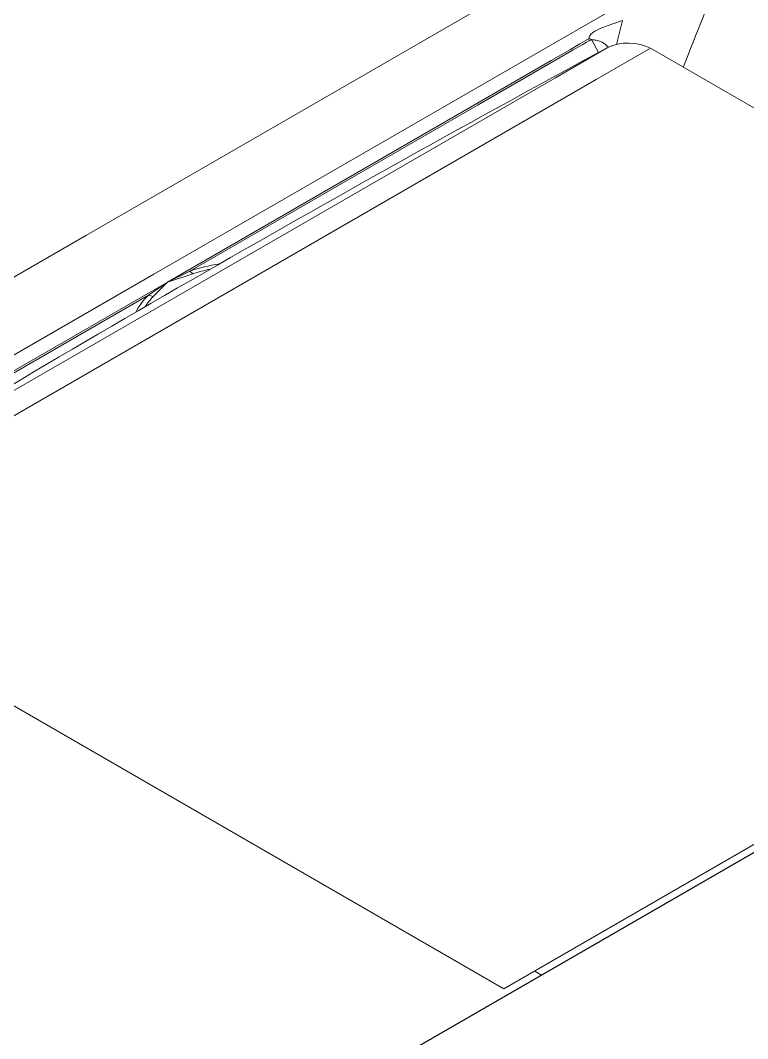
# Model space of a CAD drawing. Header units: millimetres. Extents: x 474.7 to 528.3, y 13.1 to 23.5.
# Drawn here: x 512.04677 to 512.07015, y 19.55669 to 19.58943 of the extents above; entities that cross this region are included whole.
import ezdxf

# ---------------------------------------------------------------- set-up
doc = ezdxf.new("R2010")
doc.units = ezdxf.units.MM
doc.header["$LTSCALE"] = 2.5
doc.layers.add('I-ARQ', color=8, linetype='Continuous')

msp = doc.modelspace()

# ---------------------------------------------------------------- linework, layer by layer
at = {"layer": 'I-ARQ', "extrusion": (0, 0.816497, 0.57735)}
msp.add_line((512.578858, 19.85626, 18.302224), (511.723258, 19.36228, 19.000817), dxfattribs=at)
at = {"layer": 'I-ARQ', "lineweight": 5}
for points in [[(512.066605, 19.592747, 18.674887), (512.066605, 19.592747, 18.674887), (512.048894, 19.582522, 18.689348), (512.048894, 19.582522, 18.689348)], [(512.068768, 19.591498, 18.676653), (512.068768, 19.591498, 18.676653), (512.051057, 19.581273, 18.691114), (512.051057, 19.581273, 18.691114)], [(512.069372, 19.591149, 18.677147), (512.068935, 19.590076, 18.678664), (512.068506, 19.589002, 18.680184), (512.068083, 19.587926, 18.681705)], [(512.066134, 19.589433, 18.679574), (512.066134, 19.589433, 18.679574), (512.065938, 19.588662, 18.680665), (512.065938, 19.588662, 18.680665)], [(512.065058, 19.588855, 18.680391), (512.065058, 19.588855, 18.680391), (512.065131, 19.588813, 18.680451), (512.065131, 19.588813, 18.680451)], [(512.065131, 19.588813, 18.680451), (512.065131, 19.588813, 18.680451), (512.06536, 19.588401, 18.681034), (512.06536, 19.588401, 18.681034)], [(512.067028, 19.588536, 18.680843), (512.066645, 19.588757, 18.680531), (512.066029, 19.588762, 18.680523), (512.065634, 19.588549, 18.680824)], [(512.065634, 19.588549, 18.680824), (512.060961, 19.586018, 18.684404), (512.056359, 19.583444, 18.688043), (512.051828, 19.580828, 18.691743)], [(512.063971, 19.587588, 18.682183), (512.063971, 19.587588, 18.682183), (512.065634, 19.588549, 18.680824), (512.065634, 19.588549, 18.680824)], [(512.065281, 19.587527, 18.68227), (512.065281, 19.587527, 18.68227), (512.067028, 19.588536, 18.680843), (512.067028, 19.588536, 18.680843)], [(512.067028, 19.588536, 18.680843), (512.067028, 19.588536, 18.680843), (512.090865, 19.574773, 18.700306), (512.090865, 19.574773, 18.700306)], [(512.063971, 19.587588, 18.682183), (512.063971, 19.587588, 18.682183), (512.038456, 19.572858, 18.703015), (512.038456, 19.572858, 18.703015)], [(512.065281, 19.587527, 18.68227), (512.065281, 19.587527, 18.68227), (512.038478, 19.572053, 18.704154), (512.038478, 19.572053, 18.704154)], [(512.031184, 19.572297, 18.703808), (512.031184, 19.572297, 18.703808), (512.048894, 19.582522, 18.689348), (512.048894, 19.582522, 18.689348)], [(512.053178, 19.581605, 18.690644), (512.052845, 19.581549, 18.690724), (512.052526, 19.58147, 18.690836), (512.052225, 19.58137, 18.690978)], [(512.033347, 19.571048, 18.705574), (512.033347, 19.571048, 18.705574), (512.051057, 19.581273, 18.691114), (512.051057, 19.581273, 18.691114)], [(512.052225, 19.58137, 18.690978), (512.052225, 19.58137, 18.690978), (512.051499, 19.581018, 18.691474), (512.051499, 19.581018, 18.691474)], [(512.052312, 19.581283, 18.6911), (512.052312, 19.581283, 18.6911), (512.051499, 19.581018, 18.691474), (512.051499, 19.581018, 18.691474)], [(512.052225, 19.58137, 18.690978), (512.052225, 19.58137, 18.690978), (512.052312, 19.581283, 18.6911), (512.052312, 19.581283, 18.6911)], [(512.052881, 19.581435, 18.690885), (512.052685, 19.581393, 18.690944), (512.052494, 19.581342, 18.691016), (512.052312, 19.581283, 18.6911)], [(512.051499, 19.581018, 18.691474), (512.051499, 19.581018, 18.691474), (512.050891, 19.580599, 18.692067), (512.050891, 19.580599, 18.692067)], [(512.051499, 19.581018, 18.691474), (512.051499, 19.581018, 18.691474), (512.051041, 19.580549, 18.692137), (512.051041, 19.580549, 18.692137)], [(512.051828, 19.580828, 18.691743), (512.047297, 19.578213, 18.695442), (512.042839, 19.575555, 18.6992), (512.038456, 19.572858, 18.703015)], [(512.050891, 19.580599, 18.692067), (512.050717, 19.580425, 18.692313), (512.05058, 19.58024, 18.692575), (512.050481, 19.580048, 18.692846)], [(512.051041, 19.580549, 18.692137), (512.050938, 19.580445, 18.692285), (512.050852, 19.580336, 18.692439), (512.05078, 19.580224, 18.692598)], [(512.050891, 19.580599, 18.692067), (512.050891, 19.580599, 18.692067), (512.051041, 19.580549, 18.692137), (512.051041, 19.580549, 18.692137)], [(512.062316, 19.55829, 18.723617), (512.062316, 19.55829, 18.723617), (512.089118, 19.573765, 18.701733), (512.089118, 19.573765, 18.701733)], [(512.038478, 19.572053, 18.704154), (512.038478, 19.572053, 18.704154), (512.062316, 19.55829, 18.723617), (512.062316, 19.55829, 18.723617)], [(512.063529, 19.558735, 18.722987), (512.063529, 19.558735, 18.722987), (512.076812, 19.566404, 18.712142), (512.076812, 19.566404, 18.712142)], [(512.063529, 19.558735, 18.722987), (512.063529, 19.558735, 18.722987), (512.063308, 19.558863, 18.722807), (512.063308, 19.558863, 18.722807)]]:
    msp.add_open_spline(points, degree=3, dxfattribs=at)
for points, knots in [([(512.066134, 19.589433, 18.679574), (512.066134, 19.589433, 18.679574), (512.065817, 19.58932, 18.679733), (512.065817, 19.58932, 18.679733), (512.065817, 19.58932, 18.679733), (512.065817, 19.58932, 18.679733), (512.065637, 19.589254, 18.679827), (512.065637, 19.589254, 18.679827), (512.065637, 19.589254, 18.679827), (512.065637, 19.589254, 18.679827), (512.065527, 19.589213, 18.679885), (512.065527, 19.589213, 18.679885), (512.065527, 19.589213, 18.679885), (512.065527, 19.589213, 18.679885), (512.065417, 19.589168, 18.679949), (512.065417, 19.589168, 18.679949), (512.065417, 19.589168, 18.679949), (512.065417, 19.589168, 18.679949), (512.065345, 19.589135, 18.679995), (512.065345, 19.589135, 18.679995), (512.065345, 19.589135, 18.679995), (512.065345, 19.589135, 18.679995), (512.065275, 19.5891, 18.680045), (512.065275, 19.5891, 18.680045), (512.065275, 19.5891, 18.680045), (512.065275, 19.5891, 18.680045), (512.065242, 19.589081, 18.680071), (512.065242, 19.589081, 18.680071), (512.065242, 19.589081, 18.680071), (512.065242, 19.589081, 18.680071), (512.06521, 19.589062, 18.680099), (512.06521, 19.589062, 18.680099), (512.06521, 19.589062, 18.680099), (512.06521, 19.589062, 18.680099), (512.065179, 19.589041, 18.680128), (512.065179, 19.589041, 18.680128), (512.065179, 19.589041, 18.680128), (512.065179, 19.589041, 18.680128), (512.065152, 19.58902, 18.680158), (512.065152, 19.58902, 18.680158), (512.065152, 19.58902, 18.680158), (512.065152, 19.58902, 18.680158), (512.065127, 19.588998, 18.680189), (512.065127, 19.588998, 18.680189), (512.065127, 19.588998, 18.680189), (512.065127, 19.588998, 18.680189), (512.065104, 19.588975, 18.680222), (512.065104, 19.588975, 18.680222), (512.065104, 19.588975, 18.680222), (512.065104, 19.588975, 18.680222), (512.065087, 19.588951, 18.680255), (512.065087, 19.588951, 18.680255), (512.065087, 19.588951, 18.680255), (512.065087, 19.588951, 18.680255), (512.065072, 19.588928, 18.680289), (512.065072, 19.588928, 18.680289), (512.065072, 19.588928, 18.680289), (512.065072, 19.588928, 18.680289), (512.065063, 19.588904, 18.680322), (512.065063, 19.588904, 18.680322), (512.065063, 19.588904, 18.680322), (512.065063, 19.588904, 18.680322), (512.065059, 19.588881, 18.680355), (512.065059, 19.588881, 18.680355), (512.065059, 19.588881, 18.680355), (512.065059, 19.588881, 18.680355), (512.065059, 19.588868, 18.680373), (512.065059, 19.588868, 18.680373), (512.065059, 19.588868, 18.680373), (512.065059, 19.588868, 18.680373), (512.065058, 19.588855, 18.680391), (512.065058, 19.588855, 18.680391)], [0, 0, 0, 0, 0.055556, 0.055556, 0.055556, 0.055556, 0.111111, 0.111111, 0.111111, 0.111111, 0.166667, 0.166667, 0.166667, 0.166667, 0.222222, 0.222222, 0.222222, 0.222222, 0.277778, 0.277778, 0.277778, 0.277778, 0.333333, 0.333333, 0.333333, 0.333333, 0.388889, 0.388889, 0.388889, 0.388889, 0.444444, 0.444444, 0.444444, 0.444444, 0.5, 0.5, 0.5, 0.5, 0.555556, 0.555556, 0.555556, 0.555556, 0.611111, 0.611111, 0.611111, 0.611111, 0.666667, 0.666667, 0.666667, 0.666667, 0.722222, 0.722222, 0.722222, 0.722222, 0.777778, 0.777778, 0.777778, 0.777778, 0.833333, 0.833333, 0.833333, 0.833333, 0.888889, 0.888889, 0.888889, 0.888889, 0.944444, 0.944444, 0.944444, 0.944444, 1, 1, 1, 1]), ([(512.065058, 19.588855, 18.680391), (512.065058, 19.588855, 18.680391), (512.065036, 19.588836, 18.680418), (512.065036, 19.588836, 18.680418), (512.065036, 19.588836, 18.680418), (512.065036, 19.588836, 18.680418), (512.065024, 19.588827, 18.680431), (512.065024, 19.588827, 18.680431), (512.065024, 19.588827, 18.680431), (512.065024, 19.588827, 18.680431), (512.064987, 19.588806, 18.680461), (512.064987, 19.588806, 18.680461), (512.064987, 19.588806, 18.680461), (512.064987, 19.588806, 18.680461), (512.064912, 19.588762, 18.680523), (512.064912, 19.588762, 18.680523), (512.064912, 19.588762, 18.680523), (512.064912, 19.588762, 18.680523), (512.064762, 19.588676, 18.680645), (512.064762, 19.588676, 18.680645), (512.064762, 19.588676, 18.680645), (512.064762, 19.588676, 18.680645), (512.064458, 19.5885, 18.680893), (512.064458, 19.5885, 18.680893), (512.064458, 19.5885, 18.680893), (512.064458, 19.5885, 18.680893), (512.063836, 19.588141, 18.681401), (512.063836, 19.588141, 18.681401), (512.063836, 19.588141, 18.681401), (512.063836, 19.588141, 18.681401), (512.061248, 19.586647, 18.683514), (512.061248, 19.586647, 18.683514), (512.061248, 19.586647, 18.683514), (512.061248, 19.586647, 18.683514), (512.051499, 19.581018, 18.691474), (512.051499, 19.581018, 18.691474)], [0, 0, 0, 0, 0.111111, 0.111111, 0.111111, 0.111111, 0.222222, 0.222222, 0.222222, 0.222222, 0.333333, 0.333333, 0.333333, 0.333333, 0.444444, 0.444444, 0.444444, 0.444444, 0.555556, 0.555556, 0.555556, 0.555556, 0.666667, 0.666667, 0.666667, 0.666667, 0.777778, 0.777778, 0.777778, 0.777778, 0.888889, 0.888889, 0.888889, 0.888889, 1, 1, 1, 1]), ([(512.065131, 19.588813, 18.680451), (512.065131, 19.588813, 18.680451), (512.065099, 19.588801, 18.680469), (512.065099, 19.588801, 18.680469), (512.065099, 19.588801, 18.680469), (512.065099, 19.588801, 18.680469), (512.065084, 19.588794, 18.680478), (512.065084, 19.588794, 18.680478), (512.065084, 19.588794, 18.680478), (512.065084, 19.588794, 18.680478), (512.065049, 19.588773, 18.680507), (512.065049, 19.588773, 18.680507), (512.065049, 19.588773, 18.680507), (512.065049, 19.588773, 18.680507), (512.064978, 19.588732, 18.680565), (512.064978, 19.588732, 18.680565), (512.064978, 19.588732, 18.680565), (512.064978, 19.588732, 18.680565), (512.064835, 19.58865, 18.680682), (512.064835, 19.58865, 18.680682), (512.064835, 19.58865, 18.680682), (512.064835, 19.58865, 18.680682), (512.064545, 19.588483, 18.680918), (512.064545, 19.588483, 18.680918), (512.064545, 19.588483, 18.680918), (512.064545, 19.588483, 18.680918), (512.063952, 19.58814, 18.681403), (512.063952, 19.58814, 18.681403), (512.063952, 19.58814, 18.681403), (512.063952, 19.58814, 18.681403), (512.061485, 19.586716, 18.683417), (512.061485, 19.586716, 18.683417), (512.061485, 19.586716, 18.683417), (512.061485, 19.586716, 18.683417), (512.052225, 19.58137, 18.690978), (512.052225, 19.58137, 18.690978)], [0, 0, 0, 0, 0.111111, 0.111111, 0.111111, 0.111111, 0.222222, 0.222222, 0.222222, 0.222222, 0.333333, 0.333333, 0.333333, 0.333333, 0.444444, 0.444444, 0.444444, 0.444444, 0.555556, 0.555556, 0.555556, 0.555556, 0.666667, 0.666667, 0.666667, 0.666667, 0.777778, 0.777778, 0.777778, 0.777778, 0.888889, 0.888889, 0.888889, 0.888889, 1, 1, 1, 1]), ([(512.065675, 19.58857, 18.680795), (512.065675, 19.58857, 18.680795), (512.06563, 19.588614, 18.680733), (512.06563, 19.588614, 18.680733), (512.06563, 19.588614, 18.680733), (512.06563, 19.588614, 18.680733), (512.065583, 19.588656, 18.680673), (512.065583, 19.588656, 18.680673), (512.065583, 19.588656, 18.680673), (512.065583, 19.588656, 18.680673), (512.065557, 19.588675, 18.680646), (512.065557, 19.588675, 18.680646), (512.065557, 19.588675, 18.680646), (512.065557, 19.588675, 18.680646), (512.065531, 19.588694, 18.68062), (512.065531, 19.588694, 18.68062), (512.065531, 19.588694, 18.68062), (512.065531, 19.588694, 18.68062), (512.065505, 19.588712, 18.680594), (512.065505, 19.588712, 18.680594), (512.065505, 19.588712, 18.680594), (512.065505, 19.588712, 18.680594), (512.065477, 19.588728, 18.680571), (512.065477, 19.588728, 18.680571), (512.065477, 19.588728, 18.680571), (512.065477, 19.588728, 18.680571), (512.065448, 19.588743, 18.68055), (512.065448, 19.588743, 18.68055), (512.065448, 19.588743, 18.68055), (512.065448, 19.588743, 18.68055), (512.065419, 19.588756, 18.680531), (512.065419, 19.588756, 18.680531), (512.065419, 19.588756, 18.680531), (512.065419, 19.588756, 18.680531), (512.065387, 19.588768, 18.680515), (512.065387, 19.588768, 18.680515), (512.065387, 19.588768, 18.680515), (512.065387, 19.588768, 18.680515), (512.065356, 19.588778, 18.680501), (512.065356, 19.588778, 18.680501), (512.065356, 19.588778, 18.680501), (512.065356, 19.588778, 18.680501), (512.065322, 19.588787, 18.680488), (512.065322, 19.588787, 18.680488), (512.065322, 19.588787, 18.680488), (512.065322, 19.588787, 18.680488), (512.065288, 19.588793, 18.680479), (512.065288, 19.588793, 18.680479), (512.065288, 19.588793, 18.680479), (512.065288, 19.588793, 18.680479), (512.065252, 19.5888, 18.68047), (512.065252, 19.5888, 18.68047), (512.065252, 19.5888, 18.68047), (512.065252, 19.5888, 18.68047), (512.065215, 19.588805, 18.680463), (512.065215, 19.588805, 18.680463), (512.065215, 19.588805, 18.680463), (512.065215, 19.588805, 18.680463), (512.065177, 19.588809, 18.680456), (512.065177, 19.588809, 18.680456), (512.065177, 19.588809, 18.680456), (512.065177, 19.588809, 18.680456), (512.065146, 19.588812, 18.680452), (512.065146, 19.588812, 18.680452), (512.065146, 19.588812, 18.680452), (512.065146, 19.588812, 18.680452), (512.065131, 19.588813, 18.680451), (512.065131, 19.588813, 18.680451)], [0, 0, 0, 0, 0.058824, 0.058824, 0.058824, 0.058824, 0.117647, 0.117647, 0.117647, 0.117647, 0.176471, 0.176471, 0.176471, 0.176471, 0.235294, 0.235294, 0.235294, 0.235294, 0.294118, 0.294118, 0.294118, 0.294118, 0.352941, 0.352941, 0.352941, 0.352941, 0.411765, 0.411765, 0.411765, 0.411765, 0.470588, 0.470588, 0.470588, 0.470588, 0.529412, 0.529412, 0.529412, 0.529412, 0.588235, 0.588235, 0.588235, 0.588235, 0.647059, 0.647059, 0.647059, 0.647059, 0.705882, 0.705882, 0.705882, 0.705882, 0.764706, 0.764706, 0.764706, 0.764706, 0.823529, 0.823529, 0.823529, 0.823529, 0.882353, 0.882353, 0.882353, 0.882353, 0.941176, 0.941176, 0.941176, 0.941176, 1, 1, 1, 1]), ([(512.051499, 19.581018, 18.691474), (512.051499, 19.581018, 18.691474), (512.042783, 19.575986, 18.698591), (512.042783, 19.575986, 18.698591), (512.042783, 19.575986, 18.698591), (512.042783, 19.575986, 18.698591), (512.039472, 19.574075, 18.701294), (512.039472, 19.574075, 18.701294), (512.039472, 19.574075, 18.701294), (512.039472, 19.574075, 18.701294), (512.03869, 19.573623, 18.701933), (512.03869, 19.573623, 18.701933), (512.03869, 19.573623, 18.701933), (512.03869, 19.573623, 18.701933), (512.038309, 19.573403, 18.702244), (512.038309, 19.573403, 18.702244), (512.038309, 19.573403, 18.702244), (512.038309, 19.573403, 18.702244), (512.038122, 19.573295, 18.702396), (512.038122, 19.573295, 18.702396), (512.038122, 19.573295, 18.702396), (512.038122, 19.573295, 18.702396), (512.038029, 19.573242, 18.702472), (512.038029, 19.573242, 18.702472), (512.038029, 19.573242, 18.702472), (512.038029, 19.573242, 18.702472), (512.037983, 19.573215, 18.70251), (512.037983, 19.573215, 18.70251), (512.037983, 19.573215, 18.70251), (512.037983, 19.573215, 18.70251), (512.037964, 19.573206, 18.702522), (512.037964, 19.573206, 18.702522), (512.037964, 19.573206, 18.702522), (512.037964, 19.573206, 18.702522), (512.037925, 19.57319, 18.702546), (512.037925, 19.57319, 18.702546)], [0, 0, 0, 0, 0.111111, 0.111111, 0.111111, 0.111111, 0.222222, 0.222222, 0.222222, 0.222222, 0.333333, 0.333333, 0.333333, 0.333333, 0.444444, 0.444444, 0.444444, 0.444444, 0.555556, 0.555556, 0.555556, 0.555556, 0.666667, 0.666667, 0.666667, 0.666667, 0.777778, 0.777778, 0.777778, 0.777778, 0.888889, 0.888889, 0.888889, 0.888889, 1, 1, 1, 1]), ([(512.050891, 19.580599, 18.692067), (512.050891, 19.580599, 18.692067), (512.042585, 19.575804, 18.698848), (512.042585, 19.575804, 18.698848), (512.042585, 19.575804, 18.698848), (512.042585, 19.575804, 18.698848), (512.039452, 19.573995, 18.701407), (512.039452, 19.573995, 18.701407), (512.039452, 19.573995, 18.701407), (512.039452, 19.573995, 18.701407), (512.03871, 19.573567, 18.702012), (512.03871, 19.573567, 18.702012), (512.03871, 19.573567, 18.702012), (512.03871, 19.573567, 18.702012), (512.038349, 19.573358, 18.702307), (512.038349, 19.573358, 18.702307), (512.038349, 19.573358, 18.702307), (512.038349, 19.573358, 18.702307), (512.038171, 19.573256, 18.702452), (512.038171, 19.573256, 18.702452), (512.038171, 19.573256, 18.702452), (512.038171, 19.573256, 18.702452), (512.038084, 19.573205, 18.702524), (512.038084, 19.573205, 18.702524), (512.038084, 19.573205, 18.702524), (512.038084, 19.573205, 18.702524), (512.03804, 19.57318, 18.70256), (512.03804, 19.57318, 18.70256), (512.03804, 19.57318, 18.70256), (512.03804, 19.57318, 18.70256), (512.038025, 19.573169, 18.702574), (512.038025, 19.573169, 18.702574), (512.038025, 19.573169, 18.702574), (512.038025, 19.573169, 18.702574), (512.037998, 19.573148, 18.702605), (512.037998, 19.573148, 18.702605)], [0, 0, 0, 0, 0.111111, 0.111111, 0.111111, 0.111111, 0.222222, 0.222222, 0.222222, 0.222222, 0.333333, 0.333333, 0.333333, 0.333333, 0.444444, 0.444444, 0.444444, 0.444444, 0.555556, 0.555556, 0.555556, 0.555556, 0.666667, 0.666667, 0.666667, 0.666667, 0.777778, 0.777778, 0.777778, 0.777778, 0.888889, 0.888889, 0.888889, 0.888889, 1, 1, 1, 1])]:
    msp.add_open_spline(points, degree=3, knots=knots, dxfattribs=at)

doc.saveas('drawing.dxf')
